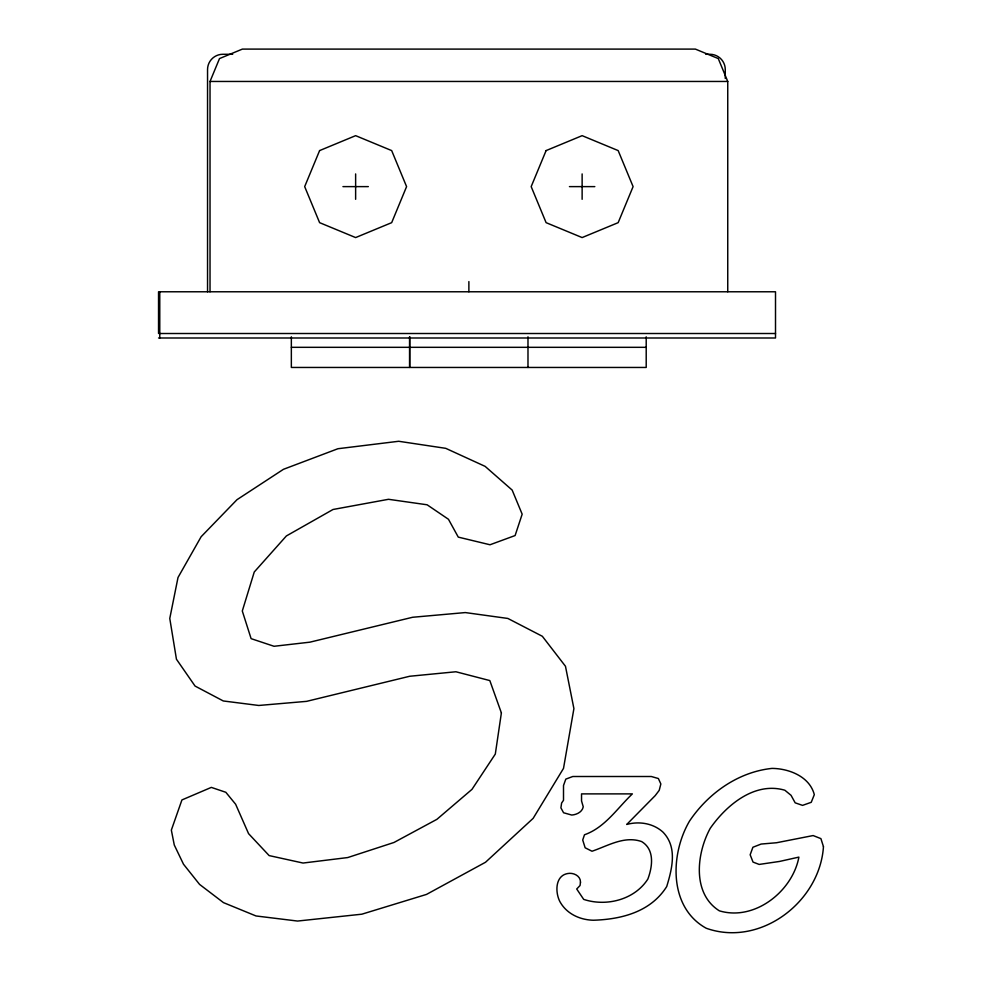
<?xml version="1.0" encoding="UTF-8"?>
<svg xmlns="http://www.w3.org/2000/svg" width="982" height="982" viewBox="0 0 982 982"><rect width="100%" height="100%" fill="white"/><g stroke="black" fill="none" stroke-linecap="round" stroke-linejoin="round"><path stroke-width="1.47" d="M210.025 291.777L210.025 81.457L219.502 58.576L242.382 49.1L695.391 49.1L718.272 58.576L727.748 81.457L727.748 291.777M232.685 54.28L222.84 54.28A15.282 15.282 0 0 0 207.546 69.562L207.546 291.777M705.763 54.28L709.986 54.28A15.282 15.282 0 0 1 725.268 69.562L725.268 78.474M210.025 81.457L727.748 81.457M342.939 186.617L368.324 186.617M569.437 186.617L594.822 186.617M159.771 333.512L775.51 333.512M158.544 337.992L775.51 337.992L775.51 291.777L158.544 291.777L158.544 333.512M291.347 347.321L409.555 347.321M409.764 347.321L646.205 347.321M646.205 336.814L646.205 367.452L409.764 367.452L409.764 336.814M582.13 173.924L582.13 199.309M527.985 336.814L527.985 367.452M468.88 281.589L468.88 291.777M409.555 336.814L409.555 367.452L291.347 367.452L291.347 336.814M355.631 173.924L355.631 199.309M159.771 291.777L159.771 337.992M823.456 846.668C819.835 901.942 760.313 947.421 706.254 928.26C668.46 907.478 670.117 854.119 689.536 821.062C708.231 793.247 738.194 771.95 771.975 768.403L772.245 768.403C789.233 768.611 809.72 776.652 814.311 794.659L811.242 802.306L802.552 805.375L795.174 802.834L791.05 795.322L784.851 790.228C754.728 781.414 726.459 805.044 710.244 828.305C696.594 853.211 691.868 893.522 719.327 910.817C754.495 921.423 792.511 891.435 798.894 857.114L779.561 861.435L759.172 864.43L753.034 862.086L750.162 854.77L752.899 847.257L761.136 844.054L776.553 842.74L813.133 835.559L820.915 838.628L823.456 846.668M580.497 882.204L580.043 885.531L576.716 889.005L583.701 899.389C606.348 906.902 634.605 899.77 647.85 879.074C652.49 866.725 654.896 849.577 641.651 841.574C624.331 835.498 607.883 845.883 591.999 851.234L585.137 847.773L582.719 840.003L584.486 834.774C605.01 827.519 617.15 808.382 632.371 793.886L581.54 793.886L581.54 800.931L583.247 806.811C582.252 812.053 576.618 814.692 571.745 815.048L563.582 812.765L560.906 807.855L561.618 803.031L563.508 800.281L563.508 785.514L565.804 779.119L572.788 776.504L651.312 776.504L658.37 778.53L660.849 783.955L659.217 790.35L655.239 795.58L626.749 824.45C639.208 821.026 653.214 823.272 662.948 832.098C677.629 847.184 672.142 868.665 666.729 886.513C650.845 911.873 621.508 919.385 593.3 920.232C579.711 919.876 566.418 913.714 559.789 901.415C554.744 891.337 555.358 873.919 569.781 873.317C574.924 873.231 580.632 876.521 580.497 882.204M501.385 712.92L495.309 754.078L471.986 789.356L436.904 819.332L393.991 842.47L347.738 857.556L303.045 863.043L269.142 855.592L248.569 833.644L235.631 804.246L225.835 792.29L211.326 787.392L181.928 799.937L171.347 830.121L174.28 845.011L183.499 864.221L199.567 884.401L223.479 902.63L256.007 915.961L297.558 921.055L361.842 914.193L426.519 894.406L485.513 862.257L533.14 818.362L563.508 768.378L573.905 708.611L565.472 666.275L542.346 636.287L507.854 618.451L465.321 612.572L412.6 617.273L309.907 642.167L274.039 646.279L251.11 638.644L242.296 611L254.252 572.003L286.388 535.939L333.033 509.486L388.504 499.298L427.109 504.785L448.467 519.282L458.275 537.117L490.018 544.764L515.108 535.546L522.166 514.187L512.162 490.079L485.12 466.364L445.73 448.332L398.692 441.274L337.931 448.725L283.454 469.31L237.006 499.678L201.138 536.724L178.012 577.49L169.776 618.451L176.441 659.217L195.062 686.062L223.282 700.964L258.757 705.469L306.58 701.357L409.666 676.267L455.918 671.762L489.822 680.575L501.385 712.92M319.604 150.59L304.678 186.617L319.604 222.656L355.631 237.57L391.671 222.656L406.585 186.617L391.671 150.59L355.631 135.663L319.604 150.59M546.102 150.59L531.176 186.617L546.102 222.656L582.13 237.57L618.169 222.656L633.095 186.617L618.169 150.59L582.13 135.663L546.102 150.59"/></g></svg>
